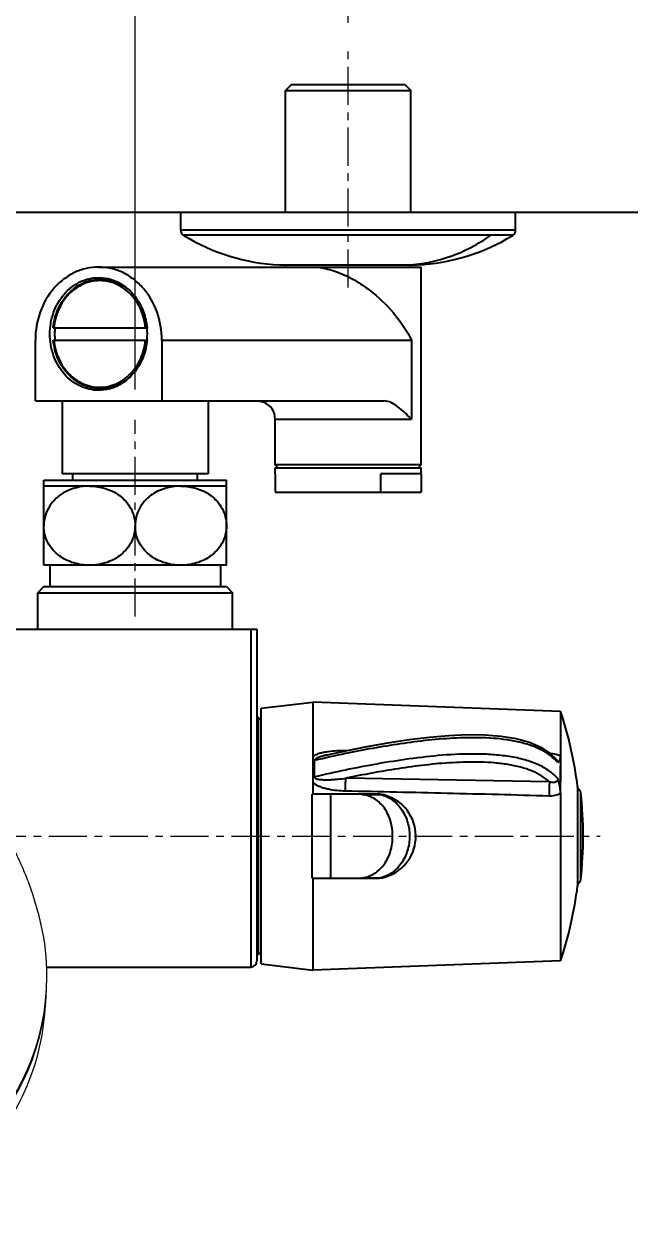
# Model space of a CAD drawing. Extents: x 0 to 1580, y 0 to 1158.
# Drawn here: x 465.5 to 565, y 826 to 1024.5 of the extents above; entities that cross this region are included whole.
import ezdxf

# ---------------------------------------------------------------- set-up
doc = ezdxf.new("R2010")
doc.units = 0
doc.header["$LTSCALE"] = 10
doc.header["$MEASUREMENT"] = 0
doc.header["$PDMODE"] = 3
doc.header["$PDSIZE"] = -10
doc.linetypes.add('CENTER', pattern=[2, 1.25, -0.25, 0.25, -0.25])
doc.linetypes.add('CENTER2', pattern=[28.575, 19.05, -3.175, 3.175, -3.175])
doc.layers.get('0').update_dxf_attribs({"linetype": 'CONTINUOUS'})
doc.layers.get('DEFPOINTS').update_dxf_attribs({"linetype": 'CONTINUOUS'})
doc.layers.add('1', color=7, linetype='CONTINUOUS', true_color=0xffffff)
doc.layers.add('Cneter', color=1, linetype='CENTER2', lineweight=13)
doc.styles.add('Daelim Dimension', font='')
doc.styles.get('Daelim Dimension').set_extended_font_data('NanumGothic')
doc.dimstyles.new('DEFAULT', dxfattribs={"dimscale": 2, "dimtxt": 2, "dimasz": 2, "dimexe": 0, "dimexo": 2, "dimgap": 1, "dimtad": 1, "dimdec": 1, "dimzin": 9, "dimdsep": 46, "dimtxsty": 'Daelim Dimension', "dimcen": 0.5, "dimclrd": 252, "dimclre": 252, "dimclrt": 3, "dimadec": 1, "dimazin": 0, "dimtfac": 1, "dimtdec": 1, "dimtix": 1, "dimtmove": 0, "dimatfit": 3, "dimfxl": 1, "dimtolj": 1, "dimtzin": 1, "dimlwd": 9, "dimlwe": 9, "dimarcsym": 0})

# ---------------------------------------------------------------- blocks, each defined once
blk = doc.blocks.new('*D5')
at = {"color": 5, "lineweight": 9, "ltscale": 0.5, "transparency": 16777216}
for p, q in [((338.74, 1024.73), (338.74, 1083.28)), ((514.74, 1083.28), (342.74, 1083.28)), ((518.74, 1024.73), (518.74, 1083.28))]:
    blk.add_line(p, q, dxfattribs=at)
at = {"color": 5, "ltscale": 0.5, "transparency": 16777216}
for points in [[(342.74, 1083.95), (342.74, 1082.62), (338.74, 1083.28)], [(514.74, 1083.95), (514.74, 1082.62), (518.74, 1083.28)]]:
    blk.add_solid(points, dxfattribs=at)
at = {"layer": 'DEFPOINTS', "color": 0, "ltscale": 0.5, "transparency": 16777216}
for p in [(338.74, 1083.28), (338.74, 1020.73), (518.74, 1020.73)]:
    blk.add_point(p, dxfattribs=at)
at = {"color": 7, "ltscale": 0.5, "transparency": 16777216, "insert": (428.75, 1090.73), "char_height": 10, "attachment_point": 5, "style": 'Daelim Dimension'}
blk.add_mtext('\\A1;150~240', dxfattribs=at)
blk = doc.blocks.new('*D6')
at = {"color": 5, "lineweight": 9, "ltscale": 0.5, "transparency": 16777216}
for p, q in [((373.75, 964.53), (373.75, 1057.75)), ((483.75, 964.53), (483.75, 1057.75)), ((377.75, 1055.75), (479.75, 1055.75))]:
    blk.add_line(p, q, dxfattribs=at)
at = {"color": 5, "ltscale": 0.5, "transparency": 16777216}
for points in [[(377.75, 1056.41), (377.75, 1055.08), (373.75, 1055.75)], [(479.75, 1056.41), (479.75, 1055.08), (483.75, 1055.75)]]:
    blk.add_solid(points, dxfattribs=at)
at = {"layer": 'DEFPOINTS', "color": 0, "ltscale": 0.5, "transparency": 16777216}
for p in [(483.75, 1055.75), (373.75, 960.53), (483.75, 960.53)]:
    blk.add_point(p, dxfattribs=at)
at = {"color": 7, "ltscale": 0.5, "transparency": 16777216, "insert": (428.75, 1068.56), "char_height": 10, "attachment_point": 2, "style": 'Daelim Dimension'}
blk.add_mtext('\\A1;110', dxfattribs=at)

msp = doc.modelspace()

# ---------------------------------------------------------------- linework, layer by layer
at = {"color": 7, "linetype": 'Continuous'}
for p, q in [((509.44, 1014.63), (508.44, 1013.63)), ((508.44, 993.63), (508.44, 1013.63)), ((508.44, 1013.63), (529.04, 1013.63)), ((509.44, 1014.63), (528.04, 1014.63)), ((528.04, 1014.63), (529.04, 1013.63)), ((529.04, 993.63), (529.04, 1013.63)), ((491.24, 990.69), (491.24, 993.63)), ((491.24, 993.63), (546.24, 993.63)), ((546.24, 990.69), (546.24, 993.63)), ((507.44, 984.97), (530.04, 984.97)), ((508.44, 984.63), (508.44, 984.97)), ((529.04, 984.63), (529.04, 984.97)), ((477.74, 984.63), (530.74, 984.63)), ((530.74, 952.13), (530.74, 984.63)), ((478.07, 982.63), (478.99, 982.63)), ((470.28, 974.63), (485.67, 974.63)), ((467.35, 962.63), (467.35, 972.63)), ((470.28, 972.63), (485.67, 972.63)), ((488.13, 972.63), (488.13, 962.63)), ((478.07, 964.63), (478.99, 964.63)), ((467.35, 962.63), (524.63, 962.63)), ((471.74, 962.63), (471.74, 950.63)), ((495.74, 962.63), (495.74, 950.63)), ((506.74, 952.13), (506.74, 959.63)), ((529.13, 959.63), (529.02, 959.75)), ((530.74, 952.13), (506.74, 952.13)), ((507.24, 951.63), (506.74, 952.13)), ((506.74, 951.63), (530.74, 951.63)), ((506.74, 950.63), (506.74, 951.63)), ((530.24, 951.63), (530.74, 952.13)), ((530.74, 950.63), (530.74, 951.63)), ((468.74, 935.63), (468.74, 949.63)), ((468.74, 949.63), (498.74, 949.63)), ((495.74, 950.63), (471.74, 950.63)), ((473.49, 949.63), (473.49, 950.63)), ((493.99, 949.63), (493.99, 950.63)), ((498.74, 935.63), (498.74, 949.63)), ((506.76, 950.63), (506.74, 950.63)), ((506.76, 950.63), (506.76, 947.63)), ((530.74, 950.63), (524.08, 950.63)), ((524.08, 947.63), (524.08, 950.63)), ((530.72, 950.63), (530.72, 947.63)), ((498.74, 948.63), (468.74, 948.63)), ((506.76, 947.63), (530.72, 947.63)), ((498.74, 935.63), (468.74, 935.63)), ((469.74, 935.63), (469.74, 932.13)), ((497.74, 935.63), (497.74, 932.13)), ((468.74, 932.13), (467.74, 931.13)), ((468.74, 932.13), (498.74, 932.13)), ((498.74, 932.13), (499.74, 931.13)), ((467.74, 925.13), (467.74, 931.13)), ((467.74, 931.13), (499.74, 931.13)), ((499.74, 925.13), (499.74, 931.13)), ((444.53, 925.13), (503.74, 925.13)), ((503.74, 925.13), (503.74, 870.63)), ((504.44, 912.13), (512.94, 913.13)), ((504.44, 870.13), (504.44, 912.13)), ((553.62, 911.63), (512.94, 913.13)), ((512.94, 913.13), (512.94, 898.03)), ((553.62, 911.63), (553.62, 904.29)), ((503.94, 910.63), (503.74, 910.63)), ((504.44, 910.13), (503.94, 910.63)), ((503.94, 910.63), (503.94, 871.63)), ((515.28, 904.46), (515.27, 904.46)), ((518.5, 905.15), (518.29, 905.15)), ((552.97, 903.72), (552.97, 903.72)), ((553.62, 904.26), (553.62, 903.61)), ((553.62, 903.61), (553.62, 902.68)), ((553.61, 900.05), (553.63, 900.06)), ((553.62, 898.21), (553.62, 900.04)), ((523.44, 898.03), (512.84, 898.03)), ((512.84, 884.23), (512.84, 898.03)), ((515.84, 898.03), (515.84, 884.23)), ((521.1, 897.99), (524, 897.98)), ((553.62, 898.17), (553.62, 898.21)), ((553.62, 898.17), (553.62, 870.63)), ((556.43, 882.98), (556.43, 899.28)), ((512.84, 884.23), (523.49, 884.23)), ((512.94, 884.23), (512.94, 869.13)), ((521.1, 884.28), (524.05, 884.29)), ((504.44, 872.13), (503.94, 871.63)), ((503.94, 871.63), (503.74, 871.63)), ((504.44, 870.13), (512.94, 869.13)), ((553.62, 870.63), (512.94, 869.13)), ((469.22, 869.63), (502.74, 869.63))]:
    msp.add_line(p, q, dxfattribs=at)
at = {"ltscale": 0.5}
msp.add_line((258.87, 993.63), (973.95, 993.63), dxfattribs=at)
at = {"color": 9, "linetype": 'Continuous'}
for p, q in [((546.24, 990.69), (491.24, 990.69)), ((545.76, 989.84), (491.72, 989.84)), ((488.13, 972.63), (529.13, 972.63)), ((529.13, 972.63), (529.13, 959.63)), ((506.74, 959.63), (529.13, 959.63)), ((502.74, 925.13), (502.74, 869.63)), ((553.61, 900.05), (553.61, 902.69)), ((553.61, 902.69), (553.62, 902.68)), ((553.63, 902.63), (553.63, 900.06)), ((551.8, 900.03), (518.36, 900.64)), ((556.95, 884.02), (556.95, 898.24))]:
    msp.add_line(p, q, dxfattribs=at)
at = {"color": 7, "linetype": 'Continuous'}
for points in [[(552.97, 903.72), (551.89, 904.72), (550.37, 905.71), (548.5, 906.52), (546.3, 907.13), (543.84, 907.52), (541.16, 907.73), (538.29, 907.75), (535.26, 907.62), (532.08, 907.35), (528.74, 906.95), (525.22, 906.41), (521.49, 905.75)], [(521.49, 905.75), (517.51, 904.95), (515.27, 904.46)]]:
    msp.add_lwpolyline(points, dxfattribs=at)
for centre, radius, start, end in [((492.24, 990.69), 1, 180, 238.4038), ((509.04, 1018), 33.07, 238.4038, 267.2264), ((528.44, 1018), 33.07, 272.7736, 301.5962), ((545.24, 990.69), 1, 301.5962, 0), ((479.62, 975.49), 7.45, 104.1962, 107.3229), ((478.99, 975.87), 6.76, 84.2215, 89.9952), ((479.32, 973.63), 8.81, 173.4807, 179.9952), ((479.32, 973.63), 8.81, 180.005, 186.5195), ((475.1, 973.64), 10.65, 5.337, 5.5014), ((475.06, 973.63), 10.69, 354.6741, 5.3255), ((475.1, 973.63), 10.65, 354.4994, 354.6626), ((479.62, 971.78), 7.45, 252.6683, 255.8118), ((478.99, 971.4), 6.76, 270.0049, 275.7924), ((503.74, 959.63), 3, 0, 67.9366), ((491.94, 891.13), 65, 7.203, 18.384), ((549.57, 904.35), 4.06, 358.758, 359.2263), ((551.32, 901.93), 2.42, 16.9052, 18.4637), ((520.53, 894.13), 3.9, 81.5088, 90.0208), ((523.44, 893.03), 5, 72.4334, 90), ((522.84, 891.13), 7, 288.8024, 72.4332), ((555.96, 898.13), 1, 6.2793, 61.7406), ((492.34, 891.13), 65, 353.7207, 6.2793), ((520.53, 888.1), 3.86, 269.9391, 278.5312), ((523.49, 889.23), 5, 270.0006, 288.8017), ((555.96, 884.13), 1, 298.2594, 353.7207), ((491.94, 891.13), 65, 341.616, 352.797), ((502.74, 870.63), 1, 270, 0)]:
    msp.add_arc(centre, radius, start, end, dxfattribs=at)
at = {"color": 9, "linetype": 'Continuous'}
for centre, radius, start, end in [((478.07, 975.86), 6.77, 82.257, 89.9918), ((478.07, 971.41), 6.77, 270.0082, 277.7431), ((512.28, 906.9), 3.46, 281.0519, 285.3317), ((333.1, 904.02), 180.12, 358.9916, 359.8554), ((562.59, 690.98), 218.24, 101.7047, 103.0751), ((534.32, 905.49), 16.04, 181.2239, 181.4126), ((547.35, 898.1), 7.77, 41.5193, 44.8664), ((512.48, 904.68), 3.89, 276.8194, 280.5688), ((523.44, 894.88), 3.16, 84.6866, 89.9964), ((523.44, 894.85), 3.18, 79.8074, 84.6834), ((523.69, 893.81), 4.19, 72.445, 85.7003), ((523.48, 887.39), 3.16, 270.0051, 275.8608), ((523.48, 887.42), 3.19, 275.8601, 280.2006), ((523.71, 888.59), 4.32, 274.5212, 288.7894)]:
    msp.add_arc(centre, radius, start, end, dxfattribs=at)
for points, start_tangent, end_tangent in [([(528.53, 984.97), (535.6, 986.41), (542.14, 989.84)], (0.998439, 0.055853), (0.815279, 0.579069)), ([(485.46, 974.63), (485.17, 976.19), (484.65, 977.67), (483.91, 979.01), (482.97, 980.17), (481.86, 981.12), (480.62, 981.82), (479.29, 982.25), (477.92, 982.39), (476.55, 982.25), (475.22, 981.82), (473.98, 981.12), (472.87, 980.17), (471.93, 979.01), (471.19, 977.67), (470.67, 976.19), (470.39, 974.63)], (-0.099041, 0.995083), (-0.099041, -0.995083)), ([(482.54, 981), (480.84, 982.04), (478.98, 982.57)], (-0.777393, 0.629015), (-0.990881, 0.134742)), ([(470.39, 972.63), (470.67, 971.08), (471.19, 969.6), (471.93, 968.26), (472.87, 967.1), (473.98, 966.15), (475.22, 965.45), (476.55, 965.02), (477.92, 964.88), (479.29, 965.02), (480.62, 965.45), (481.86, 966.15), (482.97, 967.1), (483.91, 968.26), (484.65, 969.6), (485.17, 971.08), (485.46, 972.63)], (0.099041, -0.995083), (0.099041, 0.995083)), ([(478.98, 964.7), (480.85, 965.23), (482.55, 966.27)], (0.990881, 0.134743), (0.776839, 0.6297)), ([(552.85, 903.58), (551.62, 904.61), (550.04, 905.5), (548.14, 906.22), (546, 906.75), (541.36, 907.26), (536.6, 907.24), (531.9, 906.88), (527.28, 906.29), (522.76, 905.55), (518.32, 904.69)], (-0.705253, 0.708956), (-0.979251, -0.202653)), ([(553.16, 900.6), (551.81, 901.81), (549.99, 902.85), (547.74, 903.66), (545.19, 904.21), (542.49, 904.51), (539.72, 904.62), (534.18, 904.41), (528.76, 903.81), (523.46, 902.98), (518.27, 901.98), (513.19, 900.85)], (-0.666699, 0.745327), (-0.97377, -0.227537)), ([(515.27, 904.46), (514.7, 904.32), (514.13, 904.15), (513.85, 904.05), (513.58, 903.93), (513.33, 903.78), (513.23, 903.68), (513.19, 903.56)], (-0.975829, -0.218535), (0.168363, -0.985725)), ([(513.22, 903.57), (513.19, 903.56)], (-0.983453, -0.181161), (-0.820198, -0.572079)), ([(553.16, 903.25), (553.12, 903.49), (552.97, 903.72)], (0.065437, 0.997857), (-0.668554, 0.743663)), ([(551.8, 900.03), (550.55, 900.98), (548.96, 901.81), (547.07, 902.45), (544.96, 902.9), (542.74, 903.16), (540.46, 903.28), (535.89, 903.2), (531.38, 902.81), (526.95, 902.21), (522.62, 901.48), (518.36, 900.64)], (-0.728256, 0.685305), (-0.978768, -0.204971)), ([(513.19, 900.85), (513.2, 900.77), (513.24, 900.71), (513.3, 900.66), (513.37, 900.62), (513.52, 900.55), (513.67, 900.51), (514, 900.45), (514.32, 900.42), (514.66, 900.4), (514.99, 900.39), (515.66, 900.4), (516.34, 900.44), (517.01, 900.49), (518.36, 900.64)], (-0.044959, -0.998989), (0.992353, 0.123431)), ([(518.29, 898.59), (518.31, 899.77), (518.36, 900.64)], (0.014098, 0.999901), (0.073134, 0.997322)), ([(551.8, 900.03), (551.75, 899.05), (551.73, 897.76)], (-0.073171, -0.997319), (-0.01153, -0.999934)), ([(553.16, 900.6), (553.14, 900.37), (553.03, 900.17), (552.86, 900.03), (552.66, 899.95), (552.23, 899.93), (551.8, 900.03)], (0.055828, -0.99844), (-0.953965, 0.299916)), ([(553.62, 900.04), (553.61, 900.05)], (-0.625107, 0.780539), (-0.696841, 0.717226)), ([(524, 897.98), (524.44, 897.87), (524.9, 897.7), (525.81, 897.21), (526.65, 896.53), (527.39, 895.67), (528.45, 893.56), (528.82, 891.13), (528.45, 888.71), (527.41, 886.6), (526.67, 885.74), (525.83, 885.06), (525.38, 884.79), (524.93, 884.57), (524.48, 884.4), (524.05, 884.29)], (0.978021, -0.208508), (-0.977244, -0.21212))]:
    msp.add_spline(points, degree=3, dxfattribs=dict(at, start_tangent=start_tangent, end_tangent=end_tangent))
at = {"color": 7, "linetype": 'Continuous'}
for points, start_tangent, end_tangent in [([(477.74, 984.63), (475.71, 984.4), (473.76, 983.72), (471.97, 982.61), (470.39, 981.12), (468.14, 977.23), (467.35, 972.63)], (-1, -0.000032), (0, -1)), ([(488.13, 972.63), (487.34, 977.23), (485.09, 981.12), (483.51, 982.61), (481.72, 983.72), (479.77, 984.4), (477.74, 984.63)], (0, 1), (-1, -0.000032)), ([(512.74, 984.63), (515.35, 984.3), (518.01, 983.37), (520.52, 982.02), (522.8, 980.38), (526.53, 976.65), (529.13, 972.63)], (1, 0), (0.447213, -0.894427)), ([(477.74, 964.38), (476.18, 964.56), (474.67, 965.09), (473.29, 965.94), (472.08, 967.09), (470.34, 970.09), (469.73, 973.63), (470.34, 977.17), (472.08, 980.17), (473.29, 981.32), (474.67, 982.18), (476.18, 982.71), (477.74, 982.88)], (-1, 0), (1, 0)), ([(470.28, 974.63), (470.57, 976.24), (471.1, 977.75), (471.87, 979.13), (472.84, 980.33), (473.98, 981.31), (475.26, 982.04), (476.64, 982.48), (478.07, 982.63)], (0.096805, 0.995303), (1, 0)), ([(477.74, 982.88), (478.34, 982.86), (480.11, 982.47)], (1, 0), (0.941845, -0.336047)), ([(480.11, 982.47), (482.2, 981.32), (483.91, 979.53), (485.12, 977.24), (485.7, 974.66)], (0.941845, -0.336047), (0.09587, -0.995394)), ([(478.07, 964.63), (476.64, 964.78), (475.26, 965.23), (473.98, 965.95), (472.84, 966.93), (471.87, 968.13), (471.1, 969.51), (470.57, 971.03), (470.28, 972.63)], (-1, 0), (-0.096805, 0.995303)), ([(485.7, 972.61), (485.12, 970.02), (483.91, 967.74), (482.2, 965.95), (480.11, 964.8)], (-0.095857, -0.995395), (-0.941822, -0.336112)), ([(480.11, 964.8), (479.53, 964.62), (477.74, 964.38)], (-0.941822, -0.336112), (-1, 0)), ([(503.85, 962.63), (504.1, 962.62), (504.87, 962.41)], (1, 0), (0.92692, -0.375258)), ([(529.02, 959.75), (527.97, 960.77), (526.9, 961.68), (525.79, 962.36), (524.63, 962.63)], (-0.707416, 0.706798), (-1, 0)), ([(472.05, 947.57), (470.77, 946.64), (469.71, 945.39), (469, 943.85), (468.74, 942.13)], (-0.869795, -0.493414), (0, -1)), ([(476.24, 948.63), (474.09, 948.38), (472.05, 947.57)], (-1, 0), (-0.869795, -0.493414)), ([(476.24, 948.63), (478.81, 948.26), (480.04, 947.78), (481.19, 947.08), (482.2, 946.14), (483.02, 944.98), (483.55, 943.61), (483.74, 942.13)], (1, 0), (0, -1)), ([(491.24, 948.63), (488.67, 948.26), (487.44, 947.78), (486.29, 947.08), (485.28, 946.14), (484.46, 944.98), (483.93, 943.61), (483.74, 942.13)], (-1, 0), (0, -1)), ([(491.24, 948.63), (493.81, 948.26), (495.04, 947.78), (496.19, 947.08), (497.2, 946.14), (498.02, 944.98), (498.55, 943.61), (498.74, 942.13)], (1, 0), (0, -1)), ([(476.24, 935.63), (473.67, 936.01), (472.44, 936.49), (471.29, 937.19), (470.28, 938.12), (469.46, 939.29), (468.93, 940.65), (468.74, 942.13)], (-1, 0), (0, 1)), ([(483.74, 942.13), (483.55, 940.65), (483.02, 939.29), (482.2, 938.12), (481.19, 937.19), (480.04, 936.49), (478.81, 936.01), (476.24, 935.63)], (0, -1), (-1, 0)), ([(491.24, 935.63), (488.67, 936.01), (487.44, 936.49), (486.29, 937.19), (485.28, 938.12), (484.46, 939.29), (483.93, 940.65), (483.74, 942.13)], (-1, 0), (0, 1)), ([(498.74, 942.13), (498.55, 940.65), (498.02, 939.29), (497.2, 938.12), (496.19, 937.19), (495.04, 936.49), (493.81, 936.01), (491.24, 935.63)], (0, -1), (-1, 0)), ([(518.29, 905.15), (516.88, 905.13), (515.49, 905), (514.8, 904.89), (514.13, 904.74), (513.5, 904.51), (512.94, 904.18)], (-0.999875, 0.015823), (-0.790514, -0.612444)), ([(553.62, 904.29), (553.23, 904.45), (551.95, 904.68)], (-0.903914, 0.427713), (-0.99875, 0.049986)), ([(553.16, 903.25), (553.29, 903.3), (553.4, 903.4), (553.49, 903.54), (553.56, 903.72)], (0.962213, 0.272298), (0.257284, 0.966336)), ([(553.56, 903.72), (553.58, 903.84), (553.62, 904.26)], (0.257284, 0.966336), (0.023797, 0.999717)), ([(553.63, 902.63), (553.62, 902.68)], (-0.290224, 0.956959), (-0.000001, 1)), ([(512.94, 899.96), (514.13, 899.26), (514.8, 899.04), (515.49, 898.88), (516.88, 898.67), (518.29, 898.59)], (0.735736, -0.677269), (0.999752, -0.022268)), ([(553.62, 898.21), (553.58, 898.83), (553.16, 900.6)], (-0.018379, 0.999831), (-0.352766, 0.935712)), ([(553.62, 900.04), (553.62, 900.05), (553.63, 900.06)], (0.010234, 0.999948), (0.918055, 0.396453)), ([(518.29, 898.59), (535.01, 898.21), (543.37, 898), (551.73, 897.76)], (0.999752, -0.02229), (0.999441, -0.033424)), ([(521.1, 884.28), (522.15, 884.55), (523.11, 885.03), (523.96, 885.71), (524.69, 886.57), (525.27, 887.57), (525.7, 888.69), (526.04, 891.13), (525.7, 893.57), (525.27, 894.69), (524.69, 895.7), (523.96, 896.56), (523.11, 897.24), (522.15, 897.72), (521.1, 897.99)], (0.988872, 0.148769), (-0.988872, 0.148769)), ([(551.73, 897.76), (552.71, 897.84), (553.62, 898.17)], (0.999399, -0.034658), (0.880345, 0.474334))]:
    msp.add_spline(points, degree=3, dxfattribs=dict(at, start_tangent=start_tangent, end_tangent=end_tangent))
at = {"layer": '1', "color": 7, "linetype": 'Continuous', "lineweight": 18}
msp.add_line((468.89, 861.93), (469.12, 864.72), dxfattribs=at)
for centre, major_axis, start_param, end_param in [((428.75, 868.13), (40.5, 0), 0, 0.21569), ((428.75, 867.84), (-40.5, 0), 0.01345, 3.145225), ((428.75, 868.13), (40.5, 0), 4.712389, 6.283185), ((428.75, 865.03), (-40.27, 0), 1.66259, 3.062464)]:
    msp.add_ellipse(centre, major_axis=major_axis, ratio=0.97437, start_param=start_param, end_param=end_param, dxfattribs=at)
msp.add_open_spline([(468.3, 876.57), (468.08, 877.55), (467.58, 879.55), (466.64, 882.5), (465.52, 885.43), (464.24, 888.25), (462.8, 890.95), (461.23, 893.52), (459.53, 895.96), (457.71, 898.25), (455.79, 900.37), (453.8, 902.32), (451.73, 904.1), (449.63, 905.69), (447.5, 907.09), (445.38, 908.31), (443.28, 909.35), (441.23, 910.21), (439.65, 910.77), (438.76, 911.04), (438.56, 911.1)], degree=3, knots=[0, 0, 0, 0, 0.0290842, 0.0595255, 0.0896248, 0.119323, 0.1485551, 0.1772491, 0.2053236, 0.232686, 0.25923, 0.2848356, 0.3093694, 0.332691, 0.354665, 0.3751798, 0.3941695, 0.4116327, 0.4276385, 0.4322146, 0.4322146, 0.4322146, 0.4322146], dxfattribs=at)
at = {"layer": 'Cneter', "linetype": 'CENTER', "lineweight": 5, "ltscale": 0.5}
for p, q in [((518.74, 981.28), (518.74, 1020.73)), ((483.75, 927.22), (483.75, 959.53)), ((349.56, 891.13), (560.13, 891.13))]:
    msp.add_line(p, q, dxfattribs=at)

# ---------------------------------------------------------------- dimensions: what is measured, and where the dimension line sits
at = {"color": 5, "ltscale": 0.5}
dim = msp.add_linear_dim(base=(338.74, 1083.28), p1=(518.74, 1020.73), p2=(338.74, 1020.73), text='150~240', dimstyle='DEFAULT', override={"dimtxt": 5, "dimclrd": 5, "dimclre": 5, "dimclrt": 7}, dxfattribs=at)
dim.commit()
dim.dimension.update_dxf_attribs({"geometry": '*D5', "text_midpoint": (428.75, 1083.28), "dimtype": 160})
dim = msp.add_linear_dim(base=(483.75, 1055.75), p1=(373.75, 960.53), p2=(483.75, 960.53), dimstyle='DEFAULT', override={"dimtxt": 5, "dimexe": 1, "dimclrd": 5, "dimclre": 5, "dimclrt": 7}, dxfattribs=at)
dim.commit()
dim.dimension.update_dxf_attribs({"geometry": '*D6', "text_midpoint": (428.75, 1055.75), "dimtype": 160})

doc.saveas('drawing.dxf')
